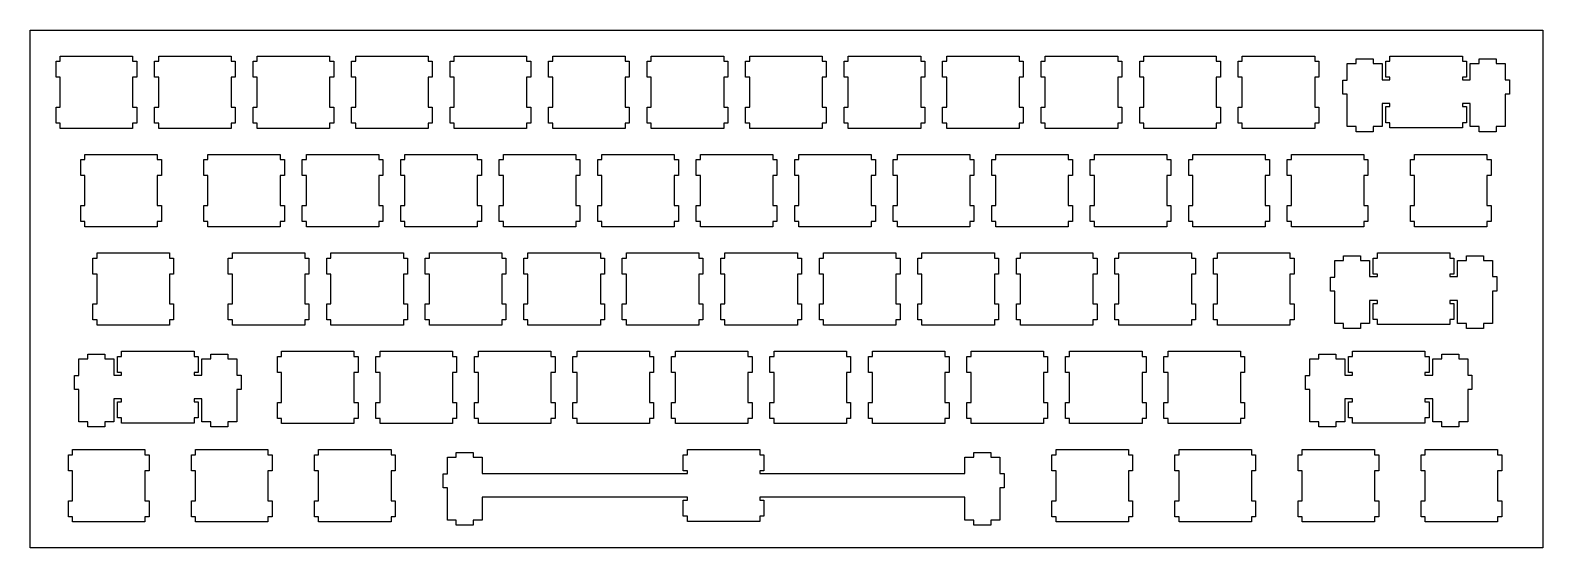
# Model space of a CAD drawing. Extents: x 0 to 2925, y -452 to 550.
import ezdxf

# ---------------------------------------------------------------- set-up
doc = ezdxf.new("R2010")
doc.units = 0

msp = doc.modelspace()

# ---------------------------------------------------------------- linework, layer by layer
for points in [[(0, 550), (2925, 550), (2925, -452), (0, -452), (0, 550)], [(58, 500), (198, 500), (198, 490), (206, 490), (206, 459), (198, 459), (198, 401), (206, 401), (206, 370), (198, 370), (198, 360), (58, 360), (58, 370), (50, 370), (50, 401), (58, 401), (58, 459), (50, 459), (50, 490), (58, 490), (58, 500)], [(248.5, 500), (388.5, 500), (388.5, 490), (396.5, 490), (396.5, 459), (388.5, 459), (388.5, 401), (396.5, 401), (396.5, 370), (388.5, 370), (388.5, 360), (248.5, 360), (248.5, 370), (240.5, 370), (240.5, 401), (248.5, 401), (248.5, 459), (240.5, 459), (240.5, 490), (248.5, 490), (248.5, 500)], [(439, 500), (579, 500), (579, 490), (587, 490), (587, 459), (579, 459), (579, 401), (587, 401), (587, 370), (579, 370), (579, 360), (439, 360), (439, 370), (431, 370), (431, 401), (439, 401), (439, 459), (431, 459), (431, 490), (439, 490), (439, 500)], [(629.5, 500), (769.5, 500), (769.5, 490), (777.5, 490), (777.5, 459), (769.5, 459), (769.5, 401), (777.5, 401), (777.5, 370), (769.5, 370), (769.5, 360), (629.5, 360), (629.5, 370), (621.5, 370), (621.5, 401), (629.5, 401), (629.5, 459), (621.5, 459), (621.5, 490), (629.5, 490), (629.5, 500)], [(820, 500), (960, 500), (960, 490), (968, 490), (968, 459), (960, 459), (960, 401), (968, 401), (968, 370), (960, 370), (960, 360), (820, 360), (820, 370), (812, 370), (812, 401), (820, 401), (820, 459), (812, 459), (812, 490), (820, 490), (820, 500)], [(1010.5, 500), (1150.5, 500), (1150.5, 490), (1158.5, 490), (1158.5, 459), (1150.5, 459), (1150.5, 401), (1158.5, 401), (1158.5, 370), (1150.5, 370), (1150.5, 360), (1010.5, 360), (1010.5, 370), (1002.5, 370), (1002.5, 401), (1010.5, 401), (1010.5, 459), (1002.5, 459), (1002.5, 490), (1010.5, 490), (1010.5, 500)], [(1201, 500), (1341, 500), (1341, 490), (1349, 490), (1349, 459), (1341, 459), (1341, 401), (1349, 401), (1349, 370), (1341, 370), (1341, 360), (1201, 360), (1201, 370), (1193, 370), (1193, 401), (1201, 401), (1201, 459), (1193, 459), (1193, 490), (1201, 490), (1201, 500)], [(1391.5, 500), (1531.5, 500), (1531.5, 490), (1539.5, 490), (1539.5, 459), (1531.5, 459), (1531.5, 401), (1539.5, 401), (1539.5, 370), (1531.5, 370), (1531.5, 360), (1391.5, 360), (1391.5, 370), (1383.5, 370), (1383.5, 401), (1391.5, 401), (1391.5, 459), (1383.5, 459), (1383.5, 490), (1391.5, 490), (1391.5, 500)], [(1582, 500), (1722, 500), (1722, 490), (1730, 490), (1730, 459), (1722, 459), (1722, 401), (1730, 401), (1730, 370), (1722, 370), (1722, 360), (1582, 360), (1582, 370), (1574, 370), (1574, 401), (1582, 401), (1582, 459), (1574, 459), (1574, 490), (1582, 490), (1582, 500)], [(1772.5, 500), (1912.5, 500), (1912.5, 490), (1920.5, 490), (1920.5, 459), (1912.5, 459), (1912.5, 401), (1920.5, 401), (1920.5, 370), (1912.5, 370), (1912.5, 360), (1772.5, 360), (1772.5, 370), (1764.5, 370), (1764.5, 401), (1772.5, 401), (1772.5, 459), (1764.5, 459), (1764.5, 490), (1772.5, 490), (1772.5, 500)], [(1963, 500), (2103, 500), (2103, 490), (2111, 490), (2111, 459), (2103, 459), (2103, 401), (2111, 401), (2111, 370), (2103, 370), (2103, 360), (1963, 360), (1963, 370), (1955, 370), (1955, 401), (1963, 401), (1963, 459), (1955, 459), (1955, 490), (1963, 490), (1963, 500)], [(2153.5, 500), (2293.5, 500), (2293.5, 490), (2301.5, 490), (2301.5, 459), (2293.5, 459), (2293.5, 401), (2301.5, 401), (2301.5, 370), (2293.5, 370), (2293.5, 360), (2153.5, 360), (2153.5, 370), (2145.5, 370), (2145.5, 401), (2153.5, 401), (2153.5, 459), (2145.5, 459), (2145.5, 490), (2153.5, 490), (2153.5, 500)], [(2344, 500), (2484, 500), (2484, 490), (2492, 490), (2492, 459), (2484, 459), (2484, 401), (2492, 401), (2492, 370), (2484, 370), (2484, 360), (2344, 360), (2344, 370), (2336, 370), (2336, 401), (2344, 401), (2344, 459), (2336, 459), (2336, 490), (2344, 490), (2344, 500)], [(2629.5, 500), (2769.5, 500), (2769.5, 490), (2777.5, 490), (2777.5, 459), (2769.5, 459), (2769.5, 454), (2784.7, 454), (2784.7, 485.3), (2801.9, 485.3), (2801.9, 494.5), (2834.9, 494.5), (2834.9, 485.3), (2852.1, 485.3), (2852.1, 454), (2860.4, 454), (2860.4, 426), (2852.1, 426), (2852.1, 363.3), (2834.9, 363.3), (2834.9, 353.5), (2801.9, 353.5), (2801.9, 363.3), (2784.7, 363.3), (2784.7, 408), (2769.5, 408), (2769.5, 402), (2777.5, 402), (2777.5, 371), (2769.5, 371), (2769.5, 361), (2629.5, 361), (2629.5, 371), (2621.5, 371), (2621.5, 402), (2629.5, 402), (2629.5, 408), (2614.3, 408), (2614.3, 363.3), (2597.1, 363.3), (2597.1, 353.5), (2564.1, 353.5), (2564.1, 363.3), (2546.9, 363.3), (2546.9, 426), (2538.6, 426), (2538.6, 453), (2546.9, 453), (2546.9, 485.3), (2564.1, 485.3), (2564.1, 494.5), (2597.1, 494.5), (2597.1, 485.3), (2614.3, 485.3), (2614.3, 454), (2629.5, 454), (2629.5, 459), (2621.5, 459), (2621.5, 490), (2629.5, 490), (2629.5, 500)], [(105.5, 309.5), (245.5, 309.5), (245.5, 299.5), (253.5, 299.5), (253.5, 268.5), (245.5, 268.5), (245.5, 210.5), (253.5, 210.5), (253.5, 179.5), (245.5, 179.5), (245.5, 169.5), (105.5, 169.5), (105.5, 179.5), (97.5, 179.5), (97.5, 210.5), (105.5, 210.5), (105.5, 268.5), (97.5, 268.5), (97.5, 299.5), (105.5, 299.5), (105.5, 309.5)], [(343.5, 309.5), (483.5, 309.5), (483.5, 299.5), (491.5, 299.5), (491.5, 268.5), (483.5, 268.5), (483.5, 210.5), (491.5, 210.5), (491.5, 179.5), (483.5, 179.5), (483.5, 169.5), (343.5, 169.5), (343.5, 179.5), (335.5, 179.5), (335.5, 210.5), (343.5, 210.5), (343.5, 268.5), (335.5, 268.5), (335.5, 299.5), (343.5, 299.5), (343.5, 309.5)], [(534, 309.5), (674, 309.5), (674, 299.5), (682, 299.5), (682, 268.5), (674, 268.5), (674, 210.5), (682, 210.5), (682, 179.5), (674, 179.5), (674, 169.5), (534, 169.5), (534, 179.5), (526, 179.5), (526, 210.5), (534, 210.5), (534, 268.5), (526, 268.5), (526, 299.5), (534, 299.5), (534, 309.5)], [(724.5, 309.5), (864.5, 309.5), (864.5, 299.5), (872.5, 299.5), (872.5, 268.5), (864.5, 268.5), (864.5, 210.5), (872.5, 210.5), (872.5, 179.5), (864.5, 179.5), (864.5, 169.5), (724.5, 169.5), (724.5, 179.5), (716.5, 179.5), (716.5, 210.5), (724.5, 210.5), (724.5, 268.5), (716.5, 268.5), (716.5, 299.5), (724.5, 299.5), (724.5, 309.5)], [(915, 309.5), (1055, 309.5), (1055, 299.5), (1063, 299.5), (1063, 268.5), (1055, 268.5), (1055, 210.5), (1063, 210.5), (1063, 179.5), (1055, 179.5), (1055, 169.5), (915, 169.5), (915, 179.5), (907, 179.5), (907, 210.5), (915, 210.5), (915, 268.5), (907, 268.5), (907, 299.5), (915, 299.5), (915, 309.5)], [(1105.5, 309.5), (1245.5, 309.5), (1245.5, 299.5), (1253.5, 299.5), (1253.5, 268.5), (1245.5, 268.5), (1245.5, 210.5), (1253.5, 210.5), (1253.5, 179.5), (1245.5, 179.5), (1245.5, 169.5), (1105.5, 169.5), (1105.5, 179.5), (1097.5, 179.5), (1097.5, 210.5), (1105.5, 210.5), (1105.5, 268.5), (1097.5, 268.5), (1097.5, 299.5), (1105.5, 299.5), (1105.5, 309.5)], [(1296, 309.5), (1436, 309.5), (1436, 299.5), (1444, 299.5), (1444, 268.5), (1436, 268.5), (1436, 210.5), (1444, 210.5), (1444, 179.5), (1436, 179.5), (1436, 169.5), (1296, 169.5), (1296, 179.5), (1288, 179.5), (1288, 210.5), (1296, 210.5), (1296, 268.5), (1288, 268.5), (1288, 299.5), (1296, 299.5), (1296, 309.5)], [(1486.5, 309.5), (1626.5, 309.5), (1626.5, 299.5), (1634.5, 299.5), (1634.5, 268.5), (1626.5, 268.5), (1626.5, 210.5), (1634.5, 210.5), (1634.5, 179.5), (1626.5, 179.5), (1626.5, 169.5), (1486.5, 169.5), (1486.5, 179.5), (1478.5, 179.5), (1478.5, 210.5), (1486.5, 210.5), (1486.5, 268.5), (1478.5, 268.5), (1478.5, 299.5), (1486.5, 299.5), (1486.5, 309.5)], [(1677, 309.5), (1817, 309.5), (1817, 299.5), (1825, 299.5), (1825, 268.5), (1817, 268.5), (1817, 210.5), (1825, 210.5), (1825, 179.5), (1817, 179.5), (1817, 169.5), (1677, 169.5), (1677, 179.5), (1669, 179.5), (1669, 210.5), (1677, 210.5), (1677, 268.5), (1669, 268.5), (1669, 299.5), (1677, 299.5), (1677, 309.5)], [(1867.5, 309.5), (2007.5, 309.5), (2007.5, 299.5), (2015.5, 299.5), (2015.5, 268.5), (2007.5, 268.5), (2007.5, 210.5), (2015.5, 210.5), (2015.5, 179.5), (2007.5, 179.5), (2007.5, 169.5), (1867.5, 169.5), (1867.5, 179.5), (1859.5, 179.5), (1859.5, 210.5), (1867.5, 210.5), (1867.5, 268.5), (1859.5, 268.5), (1859.5, 299.5), (1867.5, 299.5), (1867.5, 309.5)], [(2058, 309.5), (2198, 309.5), (2198, 299.5), (2206, 299.5), (2206, 268.5), (2198, 268.5), (2198, 210.5), (2206, 210.5), (2206, 179.5), (2198, 179.5), (2198, 169.5), (2058, 169.5), (2058, 179.5), (2050, 179.5), (2050, 210.5), (2058, 210.5), (2058, 268.5), (2050, 268.5), (2050, 299.5), (2058, 299.5), (2058, 309.5)], [(2248.5, 309.5), (2388.5, 309.5), (2388.5, 299.5), (2396.5, 299.5), (2396.5, 268.5), (2388.5, 268.5), (2388.5, 210.5), (2396.5, 210.5), (2396.5, 179.5), (2388.5, 179.5), (2388.5, 169.5), (2248.5, 169.5), (2248.5, 179.5), (2240.5, 179.5), (2240.5, 210.5), (2248.5, 210.5), (2248.5, 268.5), (2240.5, 268.5), (2240.5, 299.5), (2248.5, 299.5), (2248.5, 309.5)], [(2439, 309.5), (2579, 309.5), (2579, 299.5), (2587, 299.5), (2587, 268.5), (2579, 268.5), (2579, 210.5), (2587, 210.5), (2587, 179.5), (2579, 179.5), (2579, 169.5), (2439, 169.5), (2439, 179.5), (2431, 179.5), (2431, 210.5), (2439, 210.5), (2439, 268.5), (2431, 268.5), (2431, 299.5), (2439, 299.5), (2439, 309.5)], [(2677, 309.5), (2817, 309.5), (2817, 299.5), (2825, 299.5), (2825, 268.5), (2817, 268.5), (2817, 210.5), (2825, 210.5), (2825, 179.5), (2817, 179.5), (2817, 169.5), (2677, 169.5), (2677, 179.5), (2669, 179.5), (2669, 210.5), (2677, 210.5), (2677, 268.5), (2669, 268.5), (2669, 299.5), (2677, 299.5), (2677, 309.5)], [(129.25, 119), (269.25, 119), (269.25, 109), (277.25, 109), (277.25, 78), (269.25, 78), (269.25, 20), (277.25, 20), (277.25, -11), (269.25, -11), (269.25, -21), (129.25, -21), (129.25, -11), (121.25, -11), (121.25, 20), (129.25, 20), (129.25, 78), (121.25, 78), (121.25, 109), (129.25, 109), (129.25, 119)], [(391, 119), (531, 119), (531, 109), (539, 109), (539, 78), (531, 78), (531, 20), (539, 20), (539, -11), (531, -11), (531, -21), (391, -21), (391, -11), (383, -11), (383, 20), (391, 20), (391, 78), (383, 78), (383, 109), (391, 109), (391, 119)], [(581.5, 119), (721.5, 119), (721.5, 109), (729.5, 109), (729.5, 78), (721.5, 78), (721.5, 20), (729.5, 20), (729.5, -11), (721.5, -11), (721.5, -21), (581.5, -21), (581.5, -11), (573.5, -11), (573.5, 20), (581.5, 20), (581.5, 78), (573.5, 78), (573.5, 109), (581.5, 109), (581.5, 119)], [(772, 119), (912, 119), (912, 109), (920, 109), (920, 78), (912, 78), (912, 20), (920, 20), (920, -11), (912, -11), (912, -21), (772, -21), (772, -11), (764, -11), (764, 20), (772, 20), (772, 78), (764, 78), (764, 109), (772, 109), (772, 119)], [(962.5, 119), (1102.5, 119), (1102.5, 109), (1110.5, 109), (1110.5, 78), (1102.5, 78), (1102.5, 20), (1110.5, 20), (1110.5, -11), (1102.5, -11), (1102.5, -21), (962.5, -21), (962.5, -11), (954.5, -11), (954.5, 20), (962.5, 20), (962.5, 78), (954.5, 78), (954.5, 109), (962.5, 109), (962.5, 119)], [(1153, 119), (1293, 119), (1293, 109), (1301, 109), (1301, 78), (1293, 78), (1293, 20), (1301, 20), (1301, -11), (1293, -11), (1293, -21), (1153, -21), (1153, -11), (1145, -11), (1145, 20), (1153, 20), (1153, 78), (1145, 78), (1145, 109), (1153, 109), (1153, 119)], [(1343.5, 119), (1483.5, 119), (1483.5, 109), (1491.5, 109), (1491.5, 78), (1483.5, 78), (1483.5, 20), (1491.5, 20), (1491.5, -11), (1483.5, -11), (1483.5, -21), (1343.5, -21), (1343.5, -11), (1335.5, -11), (1335.5, 20), (1343.5, 20), (1343.5, 78), (1335.5, 78), (1335.5, 109), (1343.5, 109), (1343.5, 119)], [(1534, 119), (1674, 119), (1674, 109), (1682, 109), (1682, 78), (1674, 78), (1674, 20), (1682, 20), (1682, -11), (1674, -11), (1674, -21), (1534, -21), (1534, -11), (1526, -11), (1526, 20), (1534, 20), (1534, 78), (1526, 78), (1526, 109), (1534, 109), (1534, 119)], [(1724.5, 119), (1864.5, 119), (1864.5, 109), (1872.5, 109), (1872.5, 78), (1864.5, 78), (1864.5, 20), (1872.5, 20), (1872.5, -11), (1864.5, -11), (1864.5, -21), (1724.5, -21), (1724.5, -11), (1716.5, -11), (1716.5, 20), (1724.5, 20), (1724.5, 78), (1716.5, 78), (1716.5, 109), (1724.5, 109), (1724.5, 119)], [(1915, 119), (2055, 119), (2055, 109), (2063, 109), (2063, 78), (2055, 78), (2055, 20), (2063, 20), (2063, -11), (2055, -11), (2055, -21), (1915, -21), (1915, -11), (1907, -11), (1907, 20), (1915, 20), (1915, 78), (1907, 78), (1907, 109), (1915, 109), (1915, 119)], [(2105.5, 119), (2245.5, 119), (2245.5, 109), (2253.5, 109), (2253.5, 78), (2245.5, 78), (2245.5, 20), (2253.5, 20), (2253.5, -11), (2245.5, -11), (2245.5, -21), (2105.5, -21), (2105.5, -11), (2097.5, -11), (2097.5, 20), (2105.5, 20), (2105.5, 78), (2097.5, 78), (2097.5, 109), (2105.5, 109), (2105.5, 119)], [(2296, 119), (2436, 119), (2436, 109), (2444, 109), (2444, 78), (2436, 78), (2436, 20), (2444, 20), (2444, -11), (2436, -11), (2436, -21), (2296, -21), (2296, -11), (2288, -11), (2288, 20), (2296, 20), (2296, 78), (2288, 78), (2288, 109), (2296, 109), (2296, 119)], [(2605.25, 119), (2745.25, 119), (2745.25, 109), (2753.25, 109), (2753.25, 78), (2745.25, 78), (2745.25, 73), (2760.45, 73), (2760.45, 104.3), (2777.65, 104.3), (2777.65, 113.5), (2810.65, 113.5), (2810.65, 104.3), (2827.85, 104.3), (2827.85, 73), (2836.15, 73), (2836.15, 45), (2827.85, 45), (2827.85, -17.7), (2810.65, -17.7), (2810.65, -27.5), (2777.65, -27.5), (2777.65, -17.7), (2760.45, -17.7), (2760.45, 27), (2745.25, 27), (2745.25, 21), (2753.25, 21), (2753.25, -10), (2745.25, -10), (2745.25, -20), (2605.25, -20), (2605.25, -10), (2597.25, -10), (2597.25, 21), (2605.25, 21), (2605.25, 27), (2590.05, 27), (2590.05, -17.7), (2572.85, -17.7), (2572.85, -27.5), (2539.85, -27.5), (2539.85, -17.7), (2522.65, -17.7), (2522.65, 45), (2514.35, 45), (2514.35, 72), (2522.65, 72), (2522.65, 104.3), (2539.85, 104.3), (2539.85, 113.5), (2572.85, 113.5), (2572.85, 104.3), (2590.05, 104.3), (2590.05, 73), (2605.25, 73), (2605.25, 78), (2597.25, 78), (2597.25, 109), (2605.25, 109), (2605.25, 119)], [(176.75, -71.5), (316.75, -71.5), (316.75, -81.5), (324.75, -81.5), (324.75, -112.5), (316.75, -112.5), (316.75, -117.5), (331.95, -117.5), (331.95, -86.2), (349.15, -86.2), (349.15, -77), (382.15, -77), (382.15, -86.2), (399.35, -86.2), (399.35, -117.5), (407.65, -117.5), (407.65, -145.5), (399.35, -145.5), (399.35, -208.2), (382.15, -208.2), (382.15, -218), (349.15, -218), (349.15, -208.2), (331.95, -208.2), (331.95, -163.5), (316.75, -163.5), (316.75, -169.5), (324.75, -169.5), (324.75, -200.5), (316.75, -200.5), (316.75, -210.5), (176.75, -210.5), (176.75, -200.5), (168.75, -200.5), (168.75, -169.5), (176.75, -169.5), (176.75, -163.5), (161.55, -163.5), (161.55, -208.2), (144.35, -208.2), (144.35, -218), (111.35, -218), (111.35, -208.2), (94.15, -208.2), (94.15, -145.5), (85.85, -145.5), (85.85, -118.5), (94.15, -118.5), (94.15, -86.2), (111.35, -86.2), (111.35, -77), (144.35, -77), (144.35, -86.2), (161.55, -86.2), (161.55, -117.5), (176.75, -117.5), (176.75, -112.5), (168.75, -112.5), (168.75, -81.5), (176.75, -81.5), (176.75, -71.5)], [(486, -71.5), (626, -71.5), (626, -81.5), (634, -81.5), (634, -112.5), (626, -112.5), (626, -170.5), (634, -170.5), (634, -201.5), (626, -201.5), (626, -211.5), (486, -211.5), (486, -201.5), (478, -201.5), (478, -170.5), (486, -170.5), (486, -112.5), (478, -112.5), (478, -81.5), (486, -81.5), (486, -71.5)], [(676.5, -71.5), (816.5, -71.5), (816.5, -81.5), (824.5, -81.5), (824.5, -112.5), (816.5, -112.5), (816.5, -170.5), (824.5, -170.5), (824.5, -201.5), (816.5, -201.5), (816.5, -211.5), (676.5, -211.5), (676.5, -201.5), (668.5, -201.5), (668.5, -170.5), (676.5, -170.5), (676.5, -112.5), (668.5, -112.5), (668.5, -81.5), (676.5, -81.5), (676.5, -71.5)], [(867, -71.5), (1007, -71.5), (1007, -81.5), (1015, -81.5), (1015, -112.5), (1007, -112.5), (1007, -170.5), (1015, -170.5), (1015, -201.5), (1007, -201.5), (1007, -211.5), (867, -211.5), (867, -201.5), (859, -201.5), (859, -170.5), (867, -170.5), (867, -112.5), (859, -112.5), (859, -81.5), (867, -81.5), (867, -71.5)], [(1057.5, -71.5), (1197.5, -71.5), (1197.5, -81.5), (1205.5, -81.5), (1205.5, -112.5), (1197.5, -112.5), (1197.5, -170.5), (1205.5, -170.5), (1205.5, -201.5), (1197.5, -201.5), (1197.5, -211.5), (1057.5, -211.5), (1057.5, -201.5), (1049.5, -201.5), (1049.5, -170.5), (1057.5, -170.5), (1057.5, -112.5), (1049.5, -112.5), (1049.5, -81.5), (1057.5, -81.5), (1057.5, -71.5)], [(1248, -71.5), (1388, -71.5), (1388, -81.5), (1396, -81.5), (1396, -112.5), (1388, -112.5), (1388, -170.5), (1396, -170.5), (1396, -201.5), (1388, -201.5), (1388, -211.5), (1248, -211.5), (1248, -201.5), (1240, -201.5), (1240, -170.5), (1248, -170.5), (1248, -112.5), (1240, -112.5), (1240, -81.5), (1248, -81.5), (1248, -71.5)], [(1438.5, -71.5), (1578.5, -71.5), (1578.5, -81.5), (1586.5, -81.5), (1586.5, -112.5), (1578.5, -112.5), (1578.5, -170.5), (1586.5, -170.5), (1586.5, -201.5), (1578.5, -201.5), (1578.5, -211.5), (1438.5, -211.5), (1438.5, -201.5), (1430.5, -201.5), (1430.5, -170.5), (1438.5, -170.5), (1438.5, -112.5), (1430.5, -112.5), (1430.5, -81.5), (1438.5, -81.5), (1438.5, -71.5)], [(1629, -71.5), (1769, -71.5), (1769, -81.5), (1777, -81.5), (1777, -112.5), (1769, -112.5), (1769, -170.5), (1777, -170.5), (1777, -201.5), (1769, -201.5), (1769, -211.5), (1629, -211.5), (1629, -201.5), (1621, -201.5), (1621, -170.5), (1629, -170.5), (1629, -112.5), (1621, -112.5), (1621, -81.5), (1629, -81.5), (1629, -71.5)], [(1819.5, -71.5), (1959.5, -71.5), (1959.5, -81.5), (1967.5, -81.5), (1967.5, -112.5), (1959.5, -112.5), (1959.5, -170.5), (1967.5, -170.5), (1967.5, -201.5), (1959.5, -201.5), (1959.5, -211.5), (1819.5, -211.5), (1819.5, -201.5), (1811.5, -201.5), (1811.5, -170.5), (1819.5, -170.5), (1819.5, -112.5), (1811.5, -112.5), (1811.5, -81.5), (1819.5, -81.5), (1819.5, -71.5)], [(2010, -71.5), (2150, -71.5), (2150, -81.5), (2158, -81.5), (2158, -112.5), (2150, -112.5), (2150, -170.5), (2158, -170.5), (2158, -201.5), (2150, -201.5), (2150, -211.5), (2010, -211.5), (2010, -201.5), (2002, -201.5), (2002, -170.5), (2010, -170.5), (2010, -112.5), (2002, -112.5), (2002, -81.5), (2010, -81.5), (2010, -71.5)], [(2200.5, -71.5), (2340.5, -71.5), (2340.5, -81.5), (2348.5, -81.5), (2348.5, -112.5), (2340.5, -112.5), (2340.5, -170.5), (2348.5, -170.5), (2348.5, -201.5), (2340.5, -201.5), (2340.5, -211.5), (2200.5, -211.5), (2200.5, -201.5), (2192.5, -201.5), (2192.5, -170.5), (2200.5, -170.5), (2200.5, -112.5), (2192.5, -112.5), (2192.5, -81.5), (2200.5, -81.5), (2200.5, -71.5)], [(2557.25, -71.5), (2697.25, -71.5), (2697.25, -81.5), (2705.25, -81.5), (2705.25, -112.5), (2697.25, -112.5), (2697.25, -117.5), (2712.45, -117.5), (2712.45, -86.2), (2729.65, -86.2), (2729.65, -77), (2762.65, -77), (2762.65, -86.2), (2779.85, -86.2), (2779.85, -117.5), (2788.15, -117.5), (2788.15, -145.5), (2779.85, -145.5), (2779.85, -208.2), (2762.65, -208.2), (2762.65, -218), (2729.65, -218), (2729.65, -208.2), (2712.45, -208.2), (2712.45, -163.5), (2697.25, -163.5), (2697.25, -169.5), (2705.25, -169.5), (2705.25, -200.5), (2697.25, -200.5), (2697.25, -210.5), (2557.25, -210.5), (2557.25, -200.5), (2549.25, -200.5), (2549.25, -169.5), (2557.25, -169.5), (2557.25, -163.5), (2542.05, -163.5), (2542.05, -208.2), (2524.85, -208.2), (2524.85, -218), (2491.85, -218), (2491.85, -208.2), (2474.65, -208.2), (2474.65, -145.5), (2466.35, -145.5), (2466.35, -118.5), (2474.65, -118.5), (2474.65, -86.2), (2491.85, -86.2), (2491.85, -77), (2524.85, -77), (2524.85, -86.2), (2542.05, -86.2), (2542.05, -117.5), (2557.25, -117.5), (2557.25, -112.5), (2549.25, -112.5), (2549.25, -81.5), (2557.25, -81.5), (2557.25, -71.5)], [(81.75, -262), (221.75, -262), (221.75, -272), (229.75, -272), (229.75, -303), (221.75, -303), (221.75, -361), (229.75, -361), (229.75, -392), (221.75, -392), (221.75, -402), (81.75, -402), (81.75, -392), (73.75, -392), (73.75, -361), (81.75, -361), (81.75, -303), (73.75, -303), (73.75, -272), (81.75, -272), (81.75, -262)], [(319.75, -262), (459.75, -262), (459.75, -272), (467.75, -272), (467.75, -303), (459.75, -303), (459.75, -361), (467.75, -361), (467.75, -392), (459.75, -392), (459.75, -402), (319.75, -402), (319.75, -392), (311.75, -392), (311.75, -361), (319.75, -361), (319.75, -303), (311.75, -303), (311.75, -272), (319.75, -272), (319.75, -262)], [(557.75, -262), (697.75, -262), (697.75, -272), (705.75, -272), (705.75, -303), (697.75, -303), (697.75, -361), (705.75, -361), (705.75, -392), (697.75, -392), (697.75, -402), (557.75, -402), (557.75, -392), (549.75, -392), (549.75, -361), (557.75, -361), (557.75, -303), (549.75, -303), (549.75, -272), (557.75, -272), (557.75, -262)], [(1270.75, -262), (1410.75, -262), (1410.75, -272), (1418.75, -272), (1418.75, -303), (1410.75, -303), (1410.75, -308), (1807.45, -308), (1807.45, -276.7), (1824.65, -276.7), (1824.65, -267.5), (1857.65, -267.5), (1857.65, -276.7), (1874.85, -276.7), (1874.85, -308), (1883.15, -308), (1883.15, -336), (1874.85, -336), (1874.85, -398.7), (1857.65, -398.7), (1857.65, -408.5), (1824.65, -408.5), (1824.65, -398.7), (1807.45, -398.7), (1807.45, -354), (1410.75, -354), (1410.75, -360), (1418.75, -360), (1418.75, -391), (1410.75, -391), (1410.75, -401), (1270.75, -401), (1270.75, -391), (1262.75, -391), (1262.75, -360), (1270.75, -360), (1270.75, -354), (874.05, -354), (874.05, -398.7), (856.85, -398.7), (856.85, -408.5), (823.85, -408.5), (823.85, -398.7), (806.65, -398.7), (806.65, -336), (798.35, -336), (798.35, -309), (806.65, -309), (806.65, -276.7), (823.85, -276.7), (823.85, -267.5), (856.85, -267.5), (856.85, -276.7), (874.05, -276.7), (874.05, -308), (1270.75, -308), (1270.75, -303), (1262.75, -303), (1262.75, -272), (1270.75, -272), (1270.75, -262)], [(1983.75, -262), (2123.75, -262), (2123.75, -272), (2131.75, -272), (2131.75, -303), (2123.75, -303), (2123.75, -361), (2131.75, -361), (2131.75, -392), (2123.75, -392), (2123.75, -402), (1983.75, -402), (1983.75, -392), (1975.75, -392), (1975.75, -361), (1983.75, -361), (1983.75, -303), (1975.75, -303), (1975.75, -272), (1983.75, -272), (1983.75, -262)], [(2221.75, -262), (2361.75, -262), (2361.75, -272), (2369.75, -272), (2369.75, -303), (2361.75, -303), (2361.75, -361), (2369.75, -361), (2369.75, -392), (2361.75, -392), (2361.75, -402), (2221.75, -402), (2221.75, -392), (2213.75, -392), (2213.75, -361), (2221.75, -361), (2221.75, -303), (2213.75, -303), (2213.75, -272), (2221.75, -272), (2221.75, -262)], [(2459.75, -262), (2599.75, -262), (2599.75, -272), (2607.75, -272), (2607.75, -303), (2599.75, -303), (2599.75, -361), (2607.75, -361), (2607.75, -392), (2599.75, -392), (2599.75, -402), (2459.75, -402), (2459.75, -392), (2451.75, -392), (2451.75, -361), (2459.75, -361), (2459.75, -303), (2451.75, -303), (2451.75, -272), (2459.75, -272), (2459.75, -262)], [(2697.75, -262), (2837.75, -262), (2837.75, -272), (2845.75, -272), (2845.75, -303), (2837.75, -303), (2837.75, -361), (2845.75, -361), (2845.75, -392), (2837.75, -392), (2837.75, -402), (2697.75, -402), (2697.75, -392), (2689.75, -392), (2689.75, -361), (2697.75, -361), (2697.75, -303), (2689.75, -303), (2689.75, -272), (2697.75, -272), (2697.75, -262)]]:
    msp.add_lwpolyline(points)

doc.saveas('drawing.dxf')
